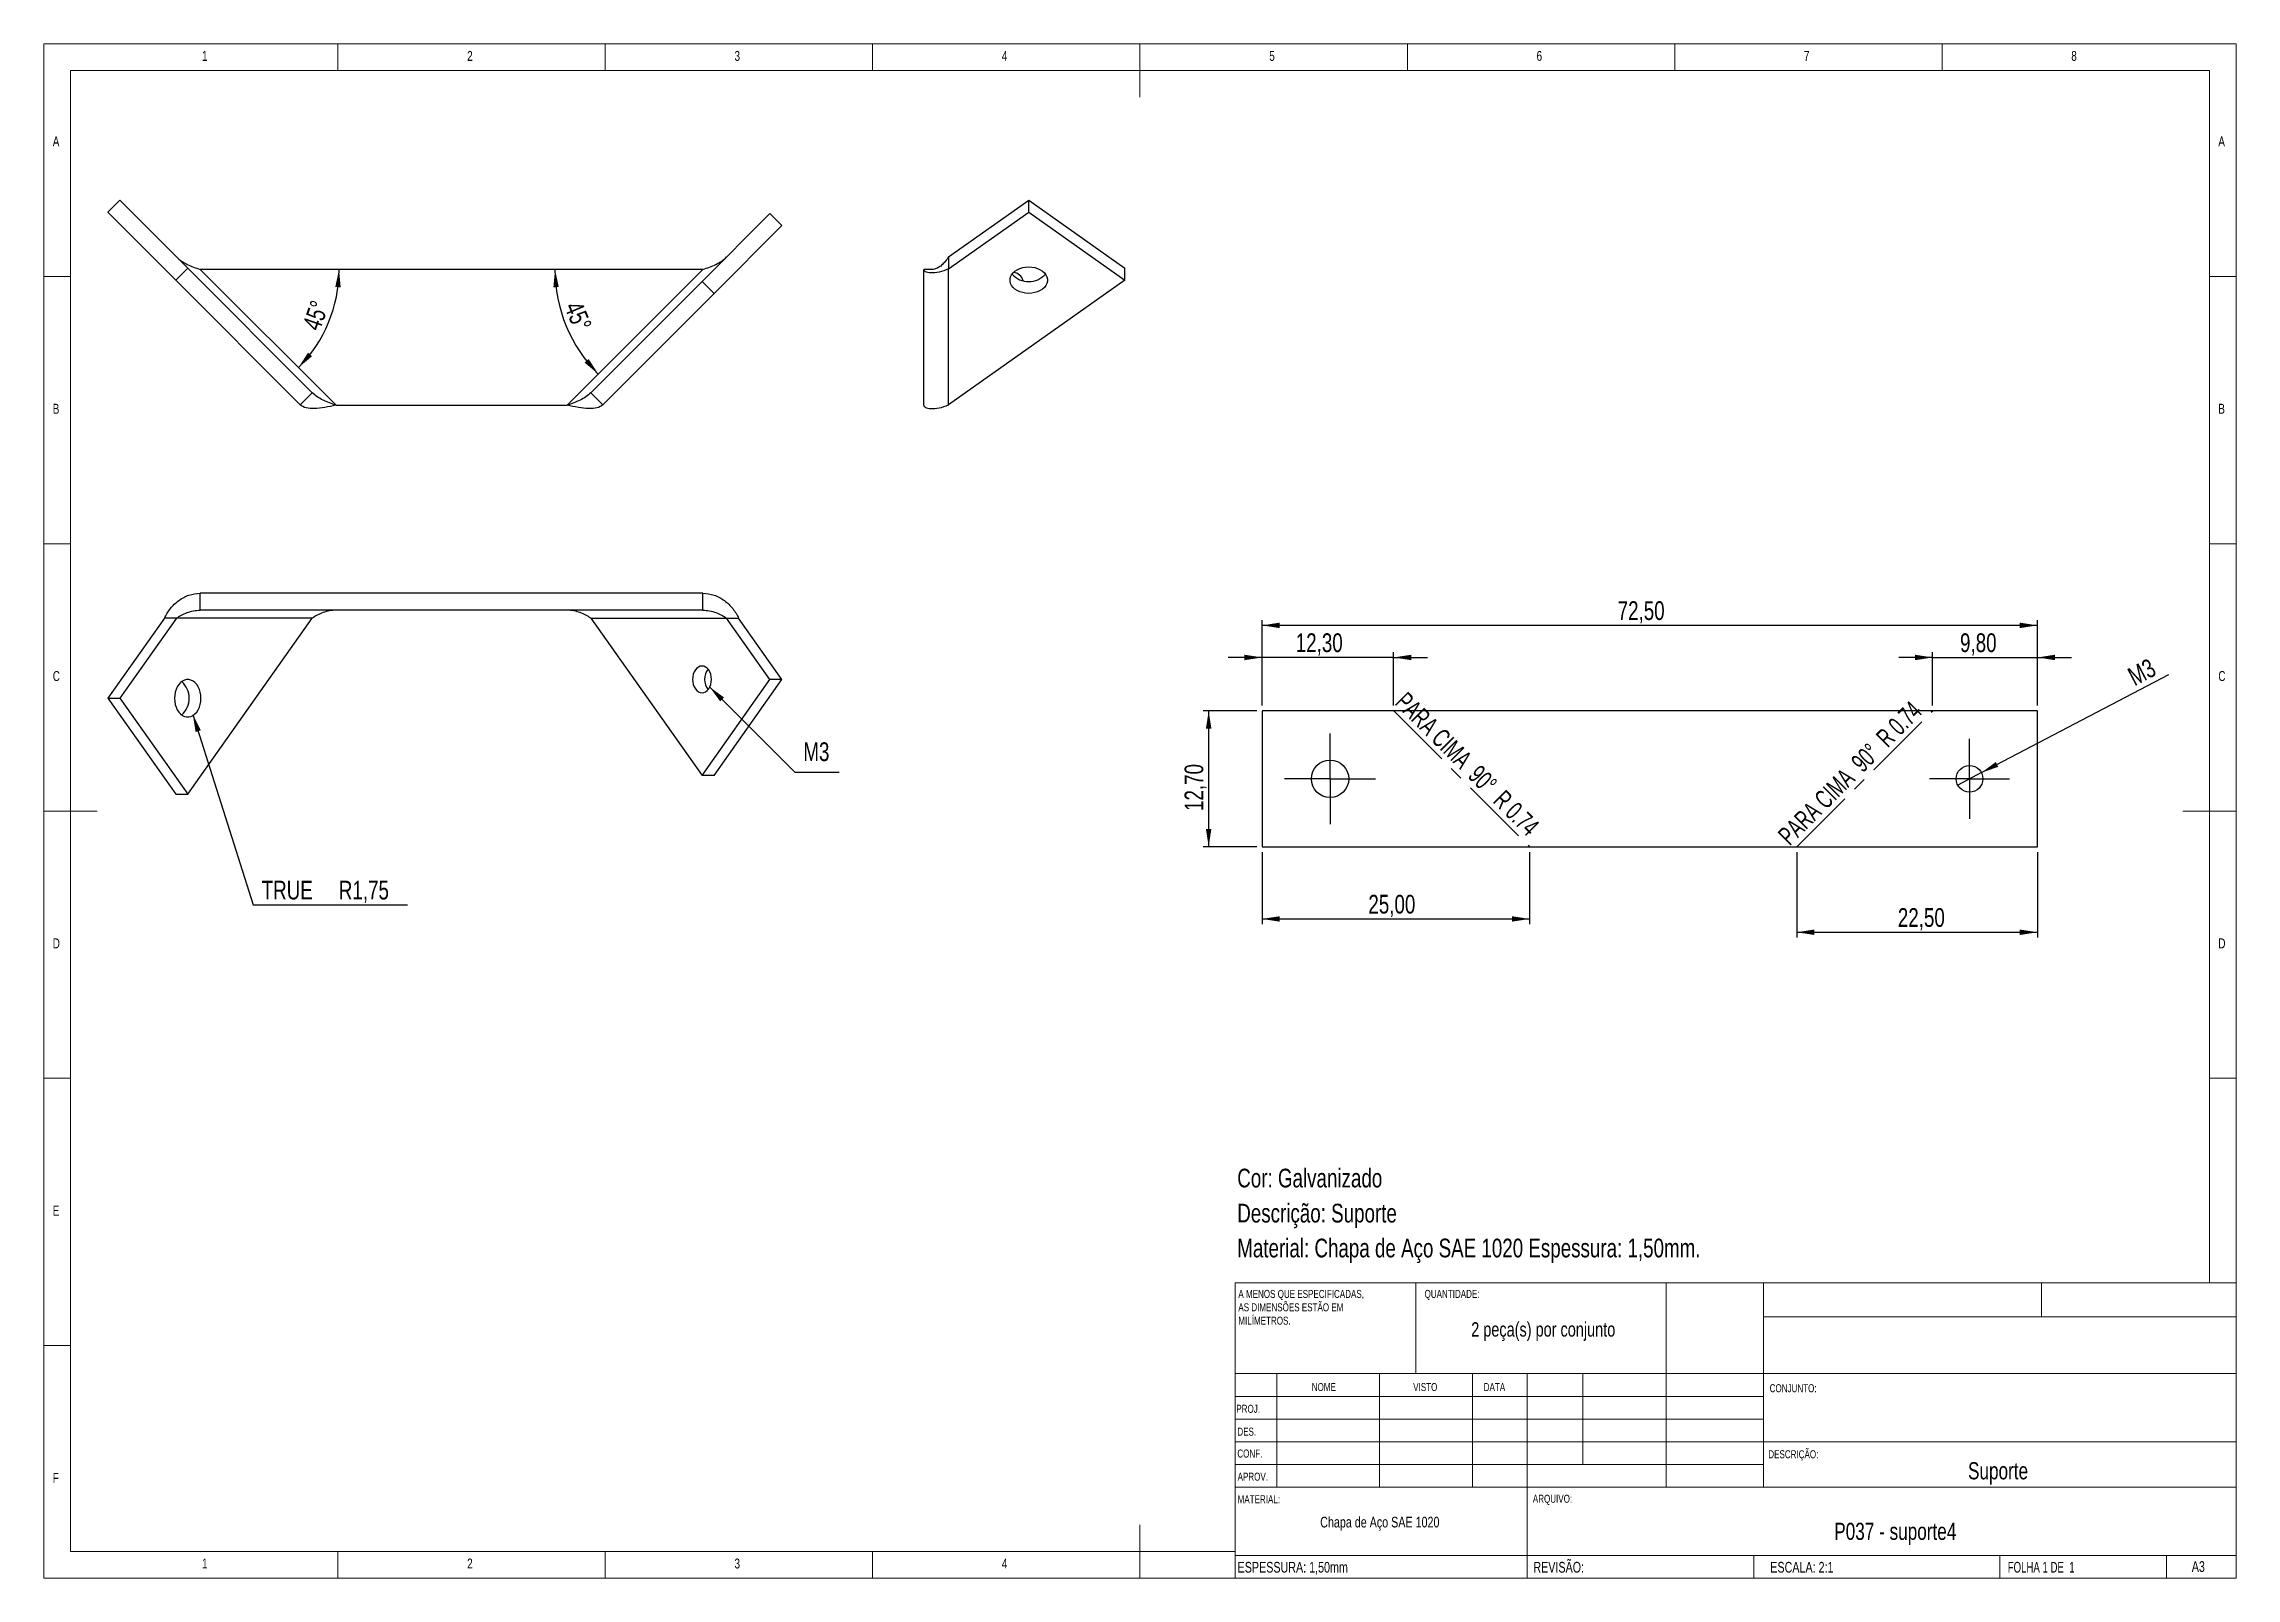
# Model space of a CAD drawing. Header units: millimetres. Extents: x 5 to 415, y 5 to 292.
import ezdxf

# ---------------------------------------------------------------- set-up
doc = ezdxf.new("R2010")
doc.units = ezdxf.units.MM
doc.header["$PDSIZE"] = -1
doc.linetypes.add('CENTERX2', pattern=[20.32, 12.7, -2.54, 2.54, -2.54])
doc.layers.add('CAMADA_1', color=179, linetype='Continuous')
doc.layers.add('FORMAT', color=7, linetype='Continuous')
doc.styles.add('SLDTEXTSTYLE0', font='TXT', dxfattribs={"width": 0.75})
doc.styles.add('SLDTEXTSTYLE1', font='TXT', dxfattribs={"width": 0.673077})
doc.styles.add('SLDTEXTSTYLE2', font='TXT', dxfattribs={"width": 0.681818})
doc.dimstyles.new('SLDDIMSTYLE0', dxfattribs={"dimtxt": 3.5, "dimasz": 3.302, "dimexe": 0, "dimexo": 0.0625, "dimgap": 0.875, "dimtad": 1, "dimdec": 4, "dimlfac": 0.5, "dimzin": 12, "dimdsep": 46, "dimtxsty": 'SLDTEXTSTYLE0', "dimsah": 1, "dimcen": 0.09, "dimazin": 3, "dimtfac": 1, "dimtofl": 0, "dimtmove": 0, "dimatfit": 3, "dimfxl": 1, "dimfrac": 2, "dimtolj": 1, "dimtzin": 12, "dimarcsym": 0})
doc.dimstyles.new('SLDDIMSTYLE1', dxfattribs={"dimtxt": 3.5, "dimasz": 3.302, "dimexe": 0, "dimexo": 0.0625, "dimgap": -0.875, "dimtad": 0, "dimtih": 1, "dimtoh": 1, "dimlfac": 0.5, "dimrnd": 1e-09, "dimzin": 12, "dimdsep": 46, "dimtxsty": 'SLDTEXTSTYLE0', "dimsah": 1, "dimcen": 0, "dimadec": 0, "dimazin": 3, "dimtfac": 1, "dimtofl": 0, "dimtmove": 0, "dimatfit": 3, "dimfxl": 1, "dimfrac": 2, "dimtolj": 1, "dimtzin": 12, "dimarcsym": 0})
doc.dimstyles.new('SLDDIMSTYLE2', dxfattribs={"dimtxt": 3.5, "dimasz": 3.302, "dimexe": 0, "dimexo": 0.0625, "dimgap": 0.875, "dimtad": 0, "dimtih": 1, "dimtoh": 1, "dimlfac": 0.5, "dimrnd": 1e-09, "dimzin": 12, "dimdsep": 46, "dimtxsty": 'SLDTEXTSTYLE0', "dimsah": 1, "dimcen": 0, "dimadec": 0, "dimazin": 3, "dimtfac": 1, "dimtofl": 0, "dimtmove": 0, "dimatfit": 3, "dimfxl": 1, "dimfrac": 2, "dimtolj": 1, "dimtzin": 12, "dimarcsym": 0})
doc.dimstyles.new('SLDDIMSTYLE3', dxfattribs={"dimtxt": 3.5, "dimasz": 3.302, "dimexe": 0, "dimexo": 0.0625, "dimgap": 0.875, "dimtad": 1, "dimlfac": 0.5, "dimrnd": 1e-09, "dimzin": 12, "dimdsep": 46, "dimtxsty": 'SLDTEXTSTYLE0', "dimsah": 1, "dimcen": 0.09, "dimadec": 0, "dimazin": 3, "dimtfac": 1, "dimtofl": 0, "dimtmove": 0, "dimatfit": 3, "dimfxl": 1, "dimfrac": 2, "dimtolj": 1, "dimtzin": 12, "dimarcsym": 0})
doc.dimstyles.new('SLDDIMSTYLE4', dxfattribs={"dimtxt": 3.5, "dimasz": 3.302, "dimexe": 0, "dimexo": 0.0625, "dimgap": 0.875, "dimtad": 1, "dimlfac": 0.5, "dimrnd": 1e-09, "dimzin": 12, "dimdsep": 46, "dimtxsty": 'SLDTEXTSTYLE0', "dimsah": 1, "dimcen": 0.09, "dimadec": 0, "dimazin": 3, "dimtfac": 1, "dimtmove": 0, "dimatfit": 0, "dimfxl": 1, "dimfrac": 2, "dimtolj": 1, "dimtzin": 12, "dimarcsym": 0})
doc.dimstyles.new('SLDDIMSTYLE5', dxfattribs={"dimtxt": 3.5, "dimasz": 3.302, "dimexe": 0, "dimexo": 0.0625, "dimgap": 0.875, "dimtad": 1, "dimlfac": 0.5, "dimrnd": 1e-09, "dimzin": 12, "dimdsep": 46, "dimtxsty": 'SLDTEXTSTYLE0', "dimblk1": 'NONE', "dimsah": 1, "dimcen": 0, "dimadec": 0, "dimazin": 3, "dimtfac": 1, "dimtmove": 0, "dimatfit": 3, "dimldrblk": 'NONE', "dimfxl": 1, "dimfrac": 2, "dimtolj": 1, "dimtzin": 12, "dimarcsym": 0})

# ---------------------------------------------------------------- blocks, each defined once
blk = doc.blocks.new('SW_NOTE_0')
at = {"color": 0, "linetype": 'Continuous', "lineweight": 0, "char_height": 1.5, "attachment_point": 1, "style": 'SLDTEXTSTYLE0'}
for s, insert in [('A MENOS QUE ESPECIFICADAS,', (0, 1.93)), ('AS DIMENSÕES ESTÃO EM', (0, -0.57)), ('MILÍMETROS.', (0, -3.07))]:
    blk.add_mtext(s, dxfattribs=dict(at, insert=insert))
blk = doc.blocks.new('_D')
at = {"layer": 'CAMADA_1'}
blk.add_arc((34.25, 249.79), 25.96, 315, 0, dxfattribs=at)
for points in [[(60.21, 249.79), (59.5, 246.53), (60.51, 246.46)], [(52.61, 231.43), (55.17, 233.57), (54.41, 234.25)]]:
    blk.add_solid(points, dxfattribs=at)
at = {"layer": 'CAMADA_1', "insert": (53.29, 239.26), "char_height": 3.5, "attachment_point": 1, "rotation": 70.6666, "style": 'SLDTEXTSTYLE0'}
blk.add_mtext('45°', dxfattribs=at)
blk = doc.blocks.new('_D_1')
at = {"layer": 'CAMADA_1'}
blk.add_arc((128.25, 249.79), 27.66, 180, 225, dxfattribs=at)
for points in [[(100.6, 249.79), (100.29, 246.46), (101.3, 246.52)], [(108.7, 230.23), (106.89, 233.04), (106.13, 232.37)]]:
    blk.add_solid(points, dxfattribs=at)
at = {"layer": 'CAMADA_1', "insert": (105.51, 244.18), "char_height": 3.5, "attachment_point": 1, "rotation": 292.7809, "style": 'SLDTEXTSTYLE0'}
blk.add_mtext('45°', dxfattribs=at)
blk = doc.blocks.new('_D_2')
at = {"layer": 'CAMADA_1'}
for p, q in [((129.5, 171.71), (145.46, 155.76)), ((145.46, 155.76), (153.72, 155.76))]:
    blk.add_line(p, q, dxfattribs=at)
blk.add_solid([(129.5, 171.71), (131.48, 169.02), (132.2, 169.74)], dxfattribs=at)
at = {"layer": 'CAMADA_1', "insert": (147.04, 161.34), "char_height": 3.5, "attachment_point": 1, "style": 'SLDTEXTSTYLE0'}
blk.add_mtext('M3', dxfattribs=at)
blk = doc.blocks.new('_D_3')
at = {"layer": 'CAMADA_1'}
for p, q in [((32.87, 166.57), (44.16, 130.94)), ((44.16, 130.94), (73, 130.94))]:
    blk.add_line(p, q, dxfattribs=at)
blk.add_solid([(32.87, 166.57), (33.38, 163.27), (34.35, 163.58)], dxfattribs=at)
at = {"layer": 'CAMADA_1', "char_height": 3.5, "attachment_point": 1, "style": 'SLDTEXTSTYLE0'}
for s, insert in [('TRUE', (45.74, 135.45)), ('R1,75', (60.17, 135.45))]:
    blk.add_mtext(s, dxfattribs=dict(at, insert=insert))
blk = doc.blocks.new('_D_4')
at = {"layer": 'CAMADA_1'}
for p, q in [((232.84, 140.82), (232.84, 127.31)), ((282.84, 140.82), (282.84, 127.31)), ((232.84, 128.31), (282.84, 128.31))]:
    blk.add_line(p, q, dxfattribs=at)
for points in [[(232.84, 128.31), (236.14, 127.8), (236.14, 128.82)], [(282.84, 128.31), (279.54, 128.82), (279.54, 127.8)]]:
    blk.add_solid(points, dxfattribs=at)
at = {"layer": 'CAMADA_1', "insert": (252.71, 132.82), "char_height": 3.5, "attachment_point": 1, "style": 'SLDTEXTSTYLE0'}
blk.add_mtext('25,00', dxfattribs=at)
blk = doc.blocks.new('_D_5')
at = {"layer": 'CAMADA_1'}
for p, q in [((332.84, 140.82), (332.84, 124.82)), ((377.84, 140.82), (377.84, 124.82)), ((332.84, 125.82), (377.84, 125.82))]:
    blk.add_line(p, q, dxfattribs=at)
for points in [[(332.84, 125.82), (336.14, 125.31), (336.14, 126.33)], [(377.84, 125.82), (374.54, 126.33), (374.54, 125.31)]]:
    blk.add_solid(points, dxfattribs=at)
at = {"layer": 'CAMADA_1', "insert": (351.73, 130.33), "char_height": 3.5, "attachment_point": 1, "style": 'SLDTEXTSTYLE0'}
blk.add_mtext('22,50', dxfattribs=at)
blk = doc.blocks.new('_D_6')
at = {"layer": 'CAMADA_1'}
for p, q in [((232.84, 177.22), (226.49, 177.22)), ((232.84, 168.22), (232.84, 178.22)), ((257.44, 177.22), (232.84, 177.22)), ((257.44, 168.22), (257.44, 178.22)), ((257.44, 177.22), (263.79, 177.22))]:
    blk.add_line(p, q, dxfattribs=at)
for points in [[(232.84, 177.22), (229.54, 177.73), (229.54, 176.71)], [(257.44, 177.22), (260.74, 176.71), (260.74, 177.73)]]:
    blk.add_solid(points, dxfattribs=at)
at = {"layer": 'CAMADA_1', "insert": (239.13, 181.73), "char_height": 3.5, "attachment_point": 1, "style": 'SLDTEXTSTYLE0'}
blk.add_mtext('12,30', dxfattribs=at)
blk = doc.blocks.new('_D_7')
at = {"layer": 'CAMADA_1'}
for p, q in [((358.24, 177.22), (351.89, 177.22)), ((358.24, 168.22), (358.24, 178.22)), ((358.24, 177.22), (377.84, 177.22)), ((377.84, 168.22), (377.84, 178.22)), ((377.84, 177.22), (384.19, 177.22))]:
    blk.add_line(p, q, dxfattribs=at)
for points in [[(358.24, 177.22), (354.94, 177.73), (354.94, 176.71)], [(377.84, 177.22), (381.14, 176.71), (381.14, 177.73)]]:
    blk.add_solid(points, dxfattribs=at)
at = {"layer": 'CAMADA_1', "insert": (363.36, 181.73), "char_height": 3.5, "attachment_point": 1, "style": 'SLDTEXTSTYLE0'}
blk.add_mtext('9,80', dxfattribs=at)
blk = doc.blocks.new('_D_8')
at = {"layer": 'CAMADA_1'}
for p, q in [((232.84, 168.22), (232.84, 184.22)), ((377.84, 183.22), (232.84, 183.22)), ((377.84, 168.22), (377.84, 184.22))]:
    blk.add_line(p, q, dxfattribs=at)
for points in [[(232.84, 183.22), (236.14, 182.71), (236.14, 183.73)], [(377.84, 183.22), (374.54, 183.73), (374.54, 182.71)]]:
    blk.add_solid(points, dxfattribs=at)
at = {"layer": 'CAMADA_1', "insert": (299.33, 187.73), "char_height": 3.5, "attachment_point": 1, "style": 'SLDTEXTSTYLE0'}
blk.add_mtext('72,50', dxfattribs=at)
blk = doc.blocks.new('_D_9')
at = {"layer": 'CAMADA_1'}
for p, q in [((231.84, 167.22), (221.84, 167.22)), ((222.84, 167.22), (222.84, 141.82)), ((231.84, 141.82), (221.84, 141.82))]:
    blk.add_line(p, q, dxfattribs=at)
for points in [[(222.84, 167.22), (222.33, 163.92), (223.35, 163.92)], [(222.84, 141.82), (223.35, 145.12), (222.33, 145.12)]]:
    blk.add_solid(points, dxfattribs=at)
at = {"layer": 'CAMADA_1', "insert": (218.33, 148.51), "char_height": 3.5, "attachment_point": 1, "rotation": 90, "style": 'SLDTEXTSTYLE0'}
blk.add_mtext('12,70', dxfattribs=at)
blk = doc.blocks.new('_D_10')
at = {"layer": 'CAMADA_1'}
for q in [(402.38, 174.02), (362.93, 153.36)]:
    blk.add_line((367.36, 155.68), q, dxfattribs=at)
blk.add_solid([(367.36, 155.68), (370.52, 156.76), (370.05, 157.66)], dxfattribs=at)
at = {"layer": 'CAMADA_1', "insert": (394.37, 174.91), "char_height": 3.5, "attachment_point": 1, "rotation": 27.6362, "style": 'SLDTEXTSTYLE0'}
blk.add_mtext('M3', dxfattribs=at)
blk = doc.blocks.new('_NONE')
blk = doc.blocks.new('SW_CENTERMARKSYMBOL_0')
at = {"layer": 'CAMADA_1', "color": 0}
for p, q in [((0, 5), (0, 8.5)), ((0, 0), (0, 5)), ((-5, 0), (-8.5, 0)), ((0, 0), (-5, 0)), ((0, 0), (0, -5)), ((0, 0), (5, 0)), ((5, 0), (8.5, 0)), ((0, -5), (0, -8.5))]:
    blk.add_line(p, q, dxfattribs=at)
blk = doc.blocks.new('SW_CENTERMARKSYMBOL_1')
at = {"layer": 'CAMADA_1', "color": 0}
for p, q in [((0, 5), (0, 7.5)), ((0, 0), (0, 5)), ((-5, 0), (-7.5, 0)), ((0, 0), (-5, 0)), ((0, 0), (0, -5)), ((0, 0), (5, 0)), ((5, 0), (7.5, 0)), ((0, -5), (0, -7.5))]:
    blk.add_line(p, q, dxfattribs=at)

msp = doc.modelspace()

# ---------------------------------------------------------------- linework, layer by layer
at = {"color": 7, "linetype": 'Continuous', "lineweight": 18}
for p, q in [((415, 292), (5, 292)), ((5, 292), (5, 5)), ((60, 287), (60, 292)), ((110, 292), (110, 287)), ((160, 287), (160, 292)), ((210, 292), (210, 282)), ((260, 287), (260, 292)), ((310, 292), (310, 287)), ((360, 287), (360, 292)), ((415, 5), (415, 292)), ((410, 287), (10, 287)), ((10, 287), (10, 10)), ((410, 287), (410, 60.25)), ((10, 248.5), (5, 248.5)), ((415, 248.5), (410, 248.5)), ((5, 198.5), (10, 198.5)), ((410, 198.5), (415, 198.5)), ((5, 148.5), (15, 148.5)), ((415, 148.5), (405, 148.5)), ((5, 98.5), (10, 98.5)), ((410, 98.5), (415, 98.5)), ((227.8, 60.25), (415, 60.25)), ((227.8, 60.25), (227.8, 5)), ((261.59667, 43.25423), (261.594, 60.25)), ((308.4, 60.25), (308.4, 22)), ((326.6, 60.25), (326.6, 22.0155)), ((378.6, 53.875), (378.6, 60.25)), ((415, 53.875), (326.6, 53.875)), ((10, 48.5), (5, 48.5)), ((415, 43.25423), (227.8, 43.25423)), ((235.6, 43.25122), (235.6, 22.00856)), ((254.79095, 43.25423), (254.79095, 22.00856)), ((272.19893, 43.25696), (272.19893, 22.00856)), ((282.4, 5.00423), (282.4, 43.25423)), ((292.8, 26.25), (292.8, 43.25)), ((326.6, 39), (227.8, 39)), ((326.6, 34.75), (227.8, 34.75)), ((326.6, 30.5), (227.8, 30.5)), ((326.6, 30.5), (415, 30.5)), ((326.6, 26.25), (227.8, 26.25)), ((282.4, 22.00856), (227.8, 22.00856)), ((282.4, 22.00856), (415, 22.02936)), ((210, 5), (210, 15)), ((10, 10), (227.8, 10)), ((60, 5), (60, 10)), ((110, 10), (110, 5)), ((160, 5), (160, 10)), ((227.8, 9.25), (415, 9.25)), ((324.77688, 9.25), (324.77688, 5)), ((370.8, 5), (370.8, 9.25)), ((402, 5), (402, 9.25)), ((5, 5), (415, 5))]:
    msp.add_line(p, q, dxfattribs=at)
at = {"color": 7, "linetype": 'Continuous', "lineweight": 25}
for p, q in [((16.96632, 260.50188), (19.21138, 262.74694)), ((19.21138, 262.74694), (31.91138, 250.04694)), ((174.2021, 252.14673), (189.19306, 262.74694)), ((189.19306, 260.50188), (189.19306, 262.74694)), ((189.19306, 262.74694), (207.15357, 250.04694)), ((16.96632, 260.50188), (29.66632, 247.80188)), ((128.09522, 247.54694), (140.79522, 260.24694)), ((143.04028, 258.00188), (140.79522, 260.24694)), ((174.2021, 249.90167), (189.19306, 260.50188)), ((189.19306, 260.50188), (207.15357, 247.80188)), ((130.34028, 245.30188), (143.04028, 258.00188)), ((174.2021, 252.14673), (174.2021, 249.90167)), ((29.66632, 247.80188), (31.91138, 250.04694)), ((29.66632, 247.80188), (52.96653, 224.50167)), ((31.91138, 250.04694), (55.21159, 226.74673)), ((59.65289, 224.38886), (34.25289, 249.78886)), ((128.25372, 249.78886), (34.25289, 249.78886)), ((102.85372, 224.38886), (128.25372, 249.78886)), ((107.29501, 226.74673), (128.09522, 247.54694)), ((130.34028, 245.30188), (128.09522, 247.54694)), ((171.14147, 249.78886), (169.5539, 249.78886)), ((169.5539, 224.38886), (169.5539, 249.78886)), ((174.2021, 224.50167), (174.2021, 249.90167)), ((207.15357, 247.80188), (174.2021, 224.50167)), ((207.15357, 247.80188), (207.15357, 250.04694)), ((109.54008, 224.50167), (130.34028, 245.30188)), ((52.96653, 224.50167), (55.21159, 226.74673)), ((109.54008, 224.50167), (107.29501, 226.74673)), ((59.65289, 224.38886), (102.85372, 224.38886)), ((34.25289, 186.05119), (34.25289, 189.22619)), ((128.25372, 189.22619), (34.25289, 189.22619)), ((128.25372, 186.05119), (128.25372, 189.22619)), ((27.56653, 184.57799), (16.96632, 169.58703)), ((29.81159, 184.57799), (19.21138, 169.58703)), ((29.81159, 184.57799), (27.56653, 184.57799)), ((55.21159, 184.57799), (29.81159, 184.57799)), ((31.91138, 151.62652), (55.21159, 184.57799)), ((128.25372, 186.05119), (34.25289, 186.05119)), ((107.29501, 184.57799), (128.09522, 155.16205)), ((107.29501, 184.57799), (132.69501, 184.57799)), ((140.79522, 173.12257), (132.69501, 184.57799)), ((132.69501, 184.57799), (134.94008, 184.57799)), ((143.04028, 173.12257), (134.94008, 184.57799)), ((128.09522, 155.16205), (140.79522, 173.12257)), ((130.34028, 155.16205), (143.04028, 173.12257)), ((143.04028, 173.12257), (140.79522, 173.12257)), ((16.96632, 169.58703), (19.21138, 169.58703)), ((16.96632, 169.58703), (29.66632, 151.62652)), ((19.21138, 169.58703), (31.91138, 151.62652)), ((232.84259, 167.22267), (232.84259, 141.82267)), ((377.84259, 167.22267), (232.84259, 167.22267)), ((377.84259, 141.82267), (377.84259, 167.22267)), ((130.34028, 155.16205), (128.09522, 155.16205)), ((29.66632, 151.62652), (31.91138, 151.62652)), ((232.84259, 141.82267), (377.84259, 141.82267))]:
    msp.add_line(p, q, dxfattribs=at)
at = {"color": 7, "linetype": 'CENTERX2'}
for p, q in [((257.44259, 167.22267), (282.84259, 141.82267)), ((332.84259, 141.82267), (358.24259, 167.22267))]:
    msp.add_line(p, q, dxfattribs=at)
at = {"color": 7, "linetype": 'Continuous', "lineweight": 25, "flags": 128}
for points in [[(189.19306, 250.27675), (189.76914, 250.243), (190.32951, 250.14266), (190.85887, 249.97847), (191.3428, 249.7549), (191.76809, 249.47807), (192.12314, 249.15551), (192.39827, 248.79602), (192.58596, 248.40942), (192.6811, 248.00625), (192.6811, 247.59751), (192.58596, 247.19433), (192.39827, 246.80773), (192.12314, 246.44825), (191.76809, 246.12569), (191.3428, 245.84886), (190.85887, 245.62529), (190.32951, 245.4611), (189.76914, 245.36076), (189.19306, 245.32701), (188.61698, 245.36076), (188.05661, 245.4611), (187.52724, 245.62529), (187.04331, 245.84886), (186.61802, 246.12569), (186.26298, 246.44825), (185.98785, 246.80773), (185.80016, 247.19433), (185.70501, 247.59751), (185.70501, 248.00625), (185.80016, 248.40942), (185.98785, 248.79602), (186.26298, 249.15551), (186.61802, 249.47807), (187.04331, 249.7549), (187.52724, 249.97847), (188.05661, 250.14266), (188.61698, 250.243), (189.19306, 250.27675)], [(29.43651, 169.58703), (29.47026, 169.01095), (29.57061, 168.45058), (29.7348, 167.92122), (29.95836, 167.43729), (30.2352, 167.012), (30.55776, 166.65695), (30.91724, 166.38183), (31.30384, 166.19413), (31.70701, 166.09899), (32.11576, 166.09899), (32.51893, 166.19413), (32.90553, 166.38183), (33.26501, 166.65695), (33.58757, 167.012), (33.86441, 167.43729), (34.08797, 167.92122), (34.25216, 168.45058), (34.3525, 169.01095), (34.38626, 169.58703), (34.3525, 170.16311), (34.25216, 170.72348), (34.08797, 171.25285), (33.86441, 171.73678), (33.58757, 172.16207), (33.26501, 172.51712), (32.90553, 172.79224), (32.51893, 172.97993), (32.11576, 173.07508), (31.70701, 173.07508), (31.30384, 172.97993), (30.91724, 172.79224), (30.55776, 172.51712), (30.2352, 172.16207), (29.95836, 171.73678), (29.7348, 171.25285), (29.57061, 170.72348), (29.47026, 170.16311), (29.43651, 169.58703)], [(126.32745, 173.12257), (126.36142, 172.63484), (126.46202, 172.16586), (126.62538, 171.73364), (126.84522, 171.3548), (127.1131, 171.04389), (127.41873, 170.81287), (127.75035, 170.6706), (128.09522, 170.62257), (128.4401, 170.6706), (128.77172, 170.81287), (129.07734, 171.04389), (129.34522, 171.3548), (129.56507, 171.73364), (129.72842, 172.16586), (129.82902, 172.63484), (129.86299, 173.12257), (129.82902, 173.61029), (129.72842, 174.07927), (129.56507, 174.51149), (129.34522, 174.89033), (129.07734, 175.20124), (128.77172, 175.43227), (128.4401, 175.57453), (128.09522, 175.62257), (127.75035, 175.57453), (127.41873, 175.43227), (127.1131, 175.20124), (126.84522, 174.89033), (126.62538, 174.51149), (126.46202, 174.07927), (126.36142, 173.61029), (126.32745, 173.12257)]]:
    msp.add_lwpolyline(points, dxfattribs=at)
at = {"color": 7, "linetype": 'Continuous', "lineweight": 25}
for centre, radius in [((245.54259, 154.52267), 3.5), ((365.14259, 154.52267), 2.5)]:
    msp.add_circle(centre, radius, dxfattribs=at)
for centre, radius, start, end in [((189.19306, 251.6717), 4.15661, 221.3718603, 318.6281397), ((186.10221, 247.14158), 2.11849, 14.850425, 83.2778715), ((28.04157, 169.58703), 4.15661, 311.3718603, 48.6281397), ((131.68613, 173.12257), 3.13412, 141.9600209, 218.0399791)]:
    msp.add_arc(centre, radius, start, end, dxfattribs=at)
for points, knots in [([(29.81159, 252.14673), (30.0949, 251.86343), (30.4053, 251.60725), (31.07627, 251.14502), (31.43677, 250.93893), (32.19621, 250.56518), (32.59507, 250.39743), (33.41362, 250.08279), (33.83321, 249.93581), (34.25289, 249.78886)], [0, 0, 0, 0, 0.25, 0.25, 0.5, 0.5, 0.75, 0.75, 1, 1, 1, 1]), ([(128.25372, 249.78886), (128.67339, 249.93581), (129.09298, 250.08279), (129.91154, 250.39743), (130.31039, 250.56518), (131.06983, 250.93893), (131.43034, 251.14502), (132.1013, 251.60725), (132.4117, 251.86343), (132.69501, 252.14673)], [0, 0, 0, 0, 0.25, 0.25, 0.5, 0.5, 0.75, 0.75, 1, 1, 1, 1]), ([(173.52332, 251.22756), (173.31937, 250.99714), (172.89683, 250.51974), (172.18227, 250.07833), (171.52037, 249.82142), (171.27095, 249.79999), (171.14147, 249.78886)], [0, 0, 0, 0, 0.223443003, 0.462926518, 0.721189118, 1, 1, 1, 1]), ([(174.2021, 252.14673), (174.00296, 251.87071), (173.74906, 251.5188), (173.54987, 251.26028), (173.50691, 251.20453)], [0, 0, 0, 0, 0.784331764, 1, 1, 1, 1]), ([(174.2021, 249.90167), (173.59365, 249.61837), (172.98544, 249.42062), (171.86118, 249.18331), (171.34556, 249.14363), (170.48509, 249.18548), (170.14057, 249.26677), (169.67488, 249.49515), (169.5539, 249.64192), (169.5539, 249.78886)], [0, 0, 0, 0, 0.25, 0.25, 0.5, 0.5, 0.75, 0.75, 1, 1, 1, 1]), ([(59.65289, 224.38886), (59.23321, 224.53581), (58.81362, 224.68279), (57.99507, 224.99743), (57.59621, 225.16518), (56.83677, 225.53893), (56.47627, 225.74502), (55.8053, 226.20725), (55.4949, 226.46343), (55.21159, 226.74673)], [0, 0, 0, 0, 0.25, 0.25, 0.5, 0.5, 0.75, 0.75, 1, 1, 1, 1]), ([(107.29501, 226.74673), (107.0117, 226.46343), (106.7013, 226.20725), (106.03034, 225.74502), (105.66983, 225.53893), (104.91039, 225.16518), (104.51154, 224.99743), (103.69298, 224.68279), (103.27339, 224.53581), (102.85372, 224.38886)], [0, 0, 0, 0, 0.25, 0.25, 0.5, 0.5, 0.75, 0.75, 1, 1, 1, 1]), ([(59.65289, 224.38886), (58.93935, 224.24192), (58.22598, 224.09515), (56.86441, 223.86677), (56.21652, 223.78548), (55.04147, 223.74363), (54.51456, 223.78331), (53.61867, 224.02062), (53.24983, 224.21837), (52.96653, 224.50167)], [0, 0, 0, 0, 0.25, 0.25, 0.5, 0.5, 0.75, 0.75, 1, 1, 1, 1]), ([(109.54008, 224.50167), (109.25678, 224.21837), (108.88793, 224.02062), (107.99205, 223.78331), (107.46513, 223.74363), (106.29009, 223.78548), (105.6422, 223.86677), (104.28062, 224.09515), (103.56726, 224.24192), (102.85372, 224.38886)], [0, 0, 0, 0, 0.25, 0.25, 0.5, 0.5, 0.75, 0.75, 1, 1, 1, 1]), ([(169.5539, 224.38886), (169.5539, 224.24192), (169.67488, 224.09515), (170.14057, 223.86677), (170.48509, 223.78548), (171.34556, 223.74363), (171.86118, 223.78331), (172.98544, 224.02062), (173.59365, 224.21837), (174.2021, 224.50167)], [0, 0, 0, 0, 0.25, 0.25, 0.5, 0.5, 0.75, 0.75, 1, 1, 1, 1]), ([(27.56653, 184.57799), (27.84983, 185.18644), (28.21867, 185.79465), (29.11456, 186.91891), (29.64147, 187.43453), (30.81652, 188.295), (31.46441, 188.63952), (32.82598, 189.10521), (33.53935, 189.22619), (34.25289, 189.22619)], [0, 0, 0, 0, 0.25, 0.25, 0.5, 0.5, 0.75, 0.75, 1, 1, 1, 1]), ([(128.25372, 189.22619), (128.96726, 189.22619), (129.68062, 189.10521), (131.0422, 188.63952), (131.69009, 188.295), (132.86513, 187.43453), (133.39205, 186.91891), (134.28793, 185.79465), (134.65678, 185.18644), (134.94008, 184.57799)], [0, 0, 0, 0, 0.25, 0.25, 0.5, 0.5, 0.75, 0.75, 1, 1, 1, 1]), ([(29.81159, 184.57799), (30.0949, 184.77084), (30.4053, 184.9636), (31.07627, 185.31992), (31.43677, 185.48334), (32.19621, 185.75606), (32.59507, 185.86525), (33.41362, 186.01285), (33.83321, 186.05119), (34.25289, 186.05119)], [0, 0, 0, 0, 0.25, 0.25, 0.5, 0.5, 0.75, 0.75, 1, 1, 1, 1]), ([(59.65289, 186.05119), (59.23321, 186.05119), (58.81362, 186.01285), (57.99507, 185.86525), (57.59621, 185.75606), (56.83677, 185.48334), (56.47627, 185.31992), (55.8053, 184.9636), (55.4949, 184.77084), (55.21159, 184.57799)], [0, 0, 0, 0, 0.25, 0.25, 0.5, 0.5, 0.75, 0.75, 1, 1, 1, 1]), ([(107.29501, 184.57799), (107.0117, 184.77084), (106.7013, 184.9636), (106.03034, 185.31992), (105.66983, 185.48334), (104.91039, 185.75606), (104.51154, 185.86525), (103.69298, 186.01285), (103.27339, 186.05119), (102.85372, 186.05119)], [0, 0, 0, 0, 0.25, 0.25, 0.5, 0.5, 0.75, 0.75, 1, 1, 1, 1]), ([(128.25372, 186.05119), (128.67339, 186.05119), (129.09298, 186.01285), (129.91154, 185.86525), (130.31039, 185.75606), (131.06983, 185.48334), (131.43034, 185.31992), (132.1013, 184.9636), (132.4117, 184.77084), (132.69501, 184.57799)], [0, 0, 0, 0, 0.25, 0.25, 0.5, 0.5, 0.75, 0.75, 1, 1, 1, 1])]:
    msp.add_open_spline(points, degree=3, knots=knots, dxfattribs=at)
at = {"layer": 'CAMADA_1'}
for p in [(257.44259, 167.22267), (358.24259, 167.22267), (282.84259, 141.82267), (332.84259, 141.82267)]:
    msp.add_point(p, dxfattribs=at)

# ---------------------------------------------------------------- block references
at = {"color": 7, "linetype": 'Continuous', "lineweight": 0}
msp.add_blockref('SW_NOTE_0', (228.39367, 56.98737), dxfattribs=at)
at = {"layer": 'CAMADA_1'}
for name, p in [('SW_CENTERMARKSYMBOL_0', (245.54259, 154.52267)), ('SW_CENTERMARKSYMBOL_1', (365.14259, 154.52267))]:
    msp.add_blockref(name, p, dxfattribs=at)

# ---------------------------------------------------------------- texts
at = {"color": 7, "linetype": 'Continuous', "lineweight": 0}
for s, insert, char_height, attachment_point, style in [('1', (34.58333, 290.66802), 1.85208, 1, 'SLDTEXTSTYLE0'), ('2', (84.16667, 290.66802), 1.85208, 1, 'SLDTEXTSTYLE0'), ('3', (134.16667, 290.66802), 1.85208, 1, 'SLDTEXTSTYLE0'), ('4', (184.16667, 290.66802), 1.85208, 1, 'SLDTEXTSTYLE0'), ('5', (234.16667, 290.66802), 1.85208, 1, 'SLDTEXTSTYLE0'), ('6', (284.16667, 290.66802), 1.85208, 1, 'SLDTEXTSTYLE0'), ('7', (334.16667, 290.66802), 1.85208, 1, 'SLDTEXTSTYLE0'), ('8', (384.16667, 290.66802), 1.85208, 1, 'SLDTEXTSTYLE0'), ('A', (6.66667, 274.66802), 1.85208, 1, 'SLDTEXTSTYLE0'), ('A', (411.66667, 274.66802), 1.85208, 1, 'SLDTEXTSTYLE0'), ('B', (6.66667, 224.66802), 1.85208, 1, 'SLDTEXTSTYLE0'), ('B', (411.66667, 224.66802), 1.85208, 1, 'SLDTEXTSTYLE0'), ('C', (6.66667, 174.66802), 1.85208, 1, 'SLDTEXTSTYLE0'), ('C', (411.66667, 174.66802), 1.85208, 1, 'SLDTEXTSTYLE0'), ('D', (6.66667, 124.66802), 1.85208, 1, 'SLDTEXTSTYLE0'), ('D', (411.66667, 124.66802), 1.85208, 1, 'SLDTEXTSTYLE0'), ('E', (6.66667, 74.66802), 1.85208, 1, 'SLDTEXTSTYLE0'), ('QUANTIDADE:', (263.217, 58.92097), 1.5, 1, 'SLDTEXTSTYLE0'), ('2 peça(s) por conjunto', (285.41196, 52.8816), 2.7, 2, 'SLDTEXTSTYLE0'), ('NOME', (242.12224, 41.50148), 1.5, 1, 'SLDTEXTSTYLE0'), ('VISTO', (261.09273, 41.50148), 1.5, 1, 'SLDTEXTSTYLE0'), ('DATA', (274.28782, 41.50148), 1.5, 1, 'SLDTEXTSTYLE0'), ('CONJUNTO:', (327.75619, 41.27833), 1.5, 1, 'SLDTEXTSTYLE0'), ('PROJ.', (228.01215, 37.42971), 1.5, 1, 'SLDTEXTSTYLE0'), ('DES.', (228.21047, 33.15441), 1.5, 1, 'SLDTEXTSTYLE0'), ('CONF.', (228.20172, 29.0643), 1.5, 1, 'SLDTEXTSTYLE0'), ('DESCRIÇÃO:', (327.50384, 28.93), 1.5, 1, 'SLDTEXTSTYLE0'), ('F', (6.66667, 24.66802), 1.85208, 1, 'SLDTEXTSTYLE0'), ('APROV.', (228.25519, 24.7337), 1.5, 1, 'SLDTEXTSTYLE0'), ('Suporte', (370.47405, 26.68372), 3.2, 2, 'SLDTEXTSTYLE0'), ('MATERIAL:', (228.25519, 20.50466), 1.5, 1, 'SLDTEXTSTYLE0'), ('ARQUIVO:', (283.46825, 20.60418), 1.5, 1, 'SLDTEXTSTYLE0'), ('Chapa de Aço SAE 1020', (254.8512, 16.48457), 2, 2, 'SLDTEXTSTYLE0'), ('P037 - suporte4', (351.25339, 15.36281), 3.2, 2, 'SLDTEXTSTYLE0'), ('1', (34.58333, 8.66802), 1.85208, 1, 'SLDTEXTSTYLE0'), ('2', (84.16667, 8.66802), 1.85208, 1, 'SLDTEXTSTYLE0'), ('3', (134.16667, 8.66802), 1.85208, 1, 'SLDTEXTSTYLE0'), ('4', (184.16667, 8.66802), 1.85208, 1, 'SLDTEXTSTYLE0'), ('REVISÃO:', (283.57088, 8.04462), 2, 1, 'SLDTEXTSTYLE0'), ('A3', (406.70073, 8.17759), 2, 1, 'SLDTEXTSTYLE0'), ('ESPESSURA: 1,50mm', (228.25519, 8.04361), 2, 1, 'SLDTEXTSTYLE0'), ('ESCALA: 2:1', (327.87397, 8.04462), 2, 1, 'SLDTEXTSTYLE0'), ('FOLHA 1 DE  1', (372.27829, 8.04462), 2, 1, 'SLDTEXTSTYLE1')]:
    msp.add_mtext(s, dxfattribs=dict(at, insert=insert, char_height=char_height, attachment_point=attachment_point, style=style))
at = {"color": 7, "linetype": 'Continuous', "lineweight": 0, "char_height": 3.5, "attachment_point": 2, "style": 'SLDTEXTSTYLE2'}
for insert, rotation in [((272.45096, 158.53079), 315), ((341.53448, 156.83103), 45)]:
    msp.add_mtext('PARA CIMA  90°  R 0.74', dxfattribs=dict(at, insert=insert, rotation=rotation))
at = {"layer": 'FORMAT', "char_height": 3.5, "attachment_point": 1, "style": 'SLDTEXTSTYLE0'}
for s, insert in [('Cor: Galvanizado', (228.18902, 81.59054)), ('Descrição: Suporte', (228.18902, 75.02969)), ('Material: Chapa de Aço SAE 1020 Espessura: 1,50mm.', (228.18902, 68.50308))]:
    msp.add_mtext(s, dxfattribs=dict(at, insert=insert))

# ---------------------------------------------------------------- dimensions: what is measured, and where the dimension line sits
at = {"layer": 'CAMADA_1'}
for base, line1, picture, middle in [((58.23702, 239.85431), ((59.65289, 224.38886), (34.25289, 249.78886)), '_D', (58.74918, 241.19435)), ((102.70363, 239.20567), ((102.85372, 224.38886), (128.25372, 249.78886)), '_D_1', (102.75583, 239.08054))]:
    dim = msp.add_angular_dim_2l(base=base, line1=line1, line2=((128.25372, 249.78886), (34.25289, 249.78886)), dimstyle='SLDDIMSTYLE0', dxfattribs=at)
    dim.commit()
    dim.dimension.update_dxf_attribs({"geometry": picture, "text_midpoint": middle, "dimtype": 162})
for base, p1, p2, dimstyle, picture, middle in [((232.84259, 183.22267), (377.84259, 167.22267), (232.84259, 167.22267), 'SLDDIMSTYLE3', '_D_8', (305.34259, 183.22267)), ((232.84259, 177.22267), (257.44259, 167.22267), (232.84259, 167.22267), 'SLDDIMSTYLE4', '_D_6', (245.14259, 177.22267)), ((377.84259, 177.22267), (358.24259, 167.22267), (377.84259, 167.22267), 'SLDDIMSTYLE4', '_D_7', (368.04259, 177.22267)), ((282.84259, 128.3075), (232.84259, 141.82267), (282.84259, 141.82267), 'SLDDIMSTYLE3', '_D_4', (258.72943, 128.3075)), ((377.84259, 125.82267), (332.84259, 141.82267), (377.84259, 141.82267), 'SLDDIMSTYLE3', '_D_5', (357.74759, 125.82267))]:
    dim = msp.add_linear_dim(base=base, p1=p1, p2=p2, dimstyle=dimstyle, dxfattribs=at)
    dim.commit()
    dim.dimension.update_dxf_attribs({"geometry": picture, "text_midpoint": middle, "dimtype": 160})
dim = msp.add_diameter_dim_2p(p1=(362.92782, 153.36303), p2=(367.35737, 155.6823), text='M3', dimstyle='SLDDIMSTYLE5', override={"dimpost": '<>'}, dxfattribs=at)
dim.commit()
dim.dimension.update_dxf_attribs({"geometry": '_D_10', "text_midpoint": (399.50098, 172.51243), "dimtype": 163})
dim = msp.add_radius_dim(center=(128.09522, 173.12257), mpoint=(129.50459, 171.713), text='M3', dimstyle='SLDDIMSTYLE1', override={"dimpost": '<>'}, dxfattribs=at)
dim.commit()
dim.dimension.update_dxf_attribs({"geometry": '_D_2', "text_midpoint": (150.3839, 159.51843), "dimtype": 164})
dim = msp.add_radius_dim(center=(31.91138, 169.58703), mpoint=(32.86627, 166.57332), text='TRUE <>', dimstyle='SLDDIMSTYLE2', dxfattribs=at)
dim.commit()
dim.dimension.update_dxf_attribs({"geometry": '_D_3', "text_midpoint": (59.37044, 133.62379), "dimtype": 164})
dim = msp.add_linear_dim(base=(222.84259, 141.82267), p1=(232.84259, 167.22267), p2=(232.84259, 141.82267), angle=90, dimstyle='SLDDIMSTYLE4', dxfattribs=at)
dim.commit()
dim.dimension.update_dxf_attribs({"geometry": '_D_9', "text_midpoint": (222.84259, 154.52267), "dimtype": 160})

doc.saveas('drawing.dxf')
